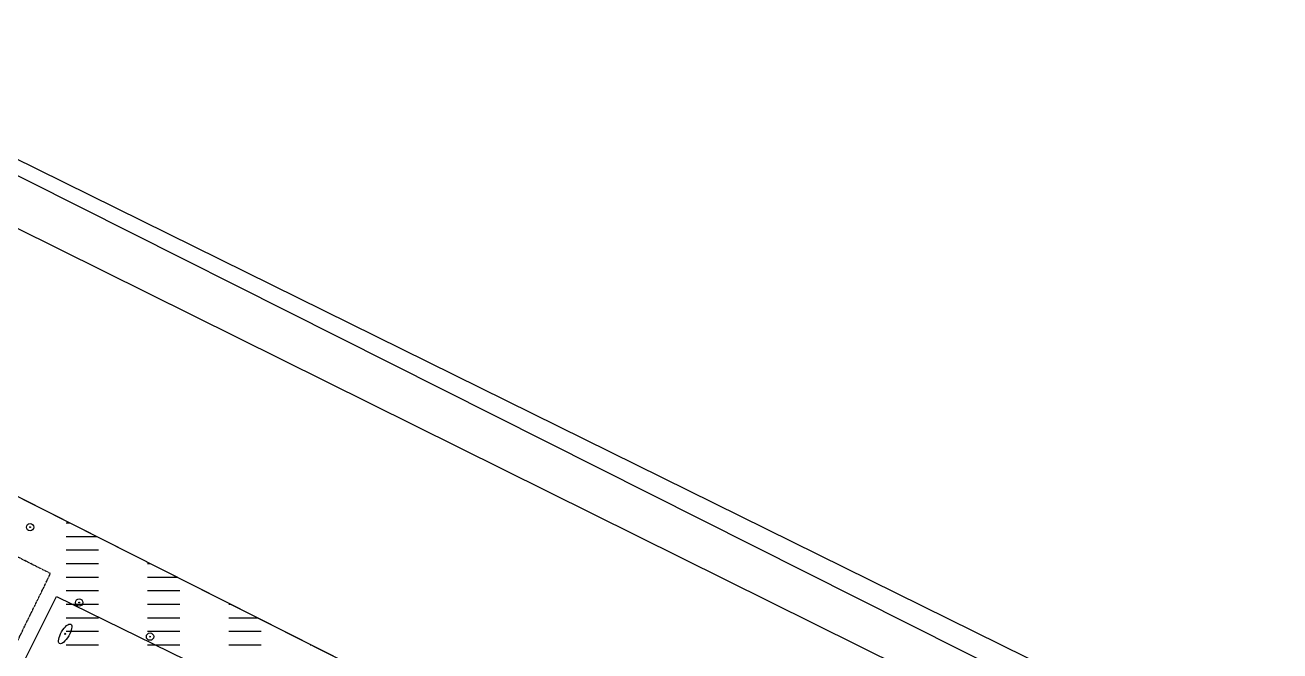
# Model space of a CAD drawing. Header units: metres. Extents: x 400841 to 403530, y 6344062 to 6346805.
# Drawn here: x 402464.9 to 402927.8, y 6345967.8 to 6346198.6 of the extents above; entities that cross this region are included whole.
import ezdxf

# ---------------------------------------------------------------- set-up
doc = ezdxf.new("R2010")
doc.units = ezdxf.units.M
doc.header["$MEASUREMENT"] = 0
doc.linetypes.add('PHANTOM2', pattern=[1.25, 0.625, -0.125, 0.125, -0.125, 0.125, -0.125])
doc.layers.add('Cluster', color=62, linetype='Continuous', lineweight=30)
doc.layers.add('Fibra_CDO_a_CDO', color=12, linetype='PHANTOM2', lineweight=30)
for name, color, linetype in [('Manzanas', 7, 'Continuous'), ('Postes', 5, 'Continuous'), ('Propiedades_Servicio', 104, 'Continuous'), ('Radio_Municipal', 2, 'Continuous')]:
    doc.layers.add(name, color=color, linetype=linetype)
doc.layers.get('0').off()

# ---------------------------------------------------------------- blocks, each defined once
blk = doc.blocks.new('Postes')
at = {"layer": 'Postes'}
for radius in [1.35, 0.15]:
    blk.add_circle((0, 0), radius, dxfattribs=at)
blk = doc.blocks.new('HP')
blk.add_point((0, 0))
at = {"layer": 'Propiedades_Servicio'}
blk.add_circle((0, 0), 0.219, dxfattribs=at)
blk.add_ellipse((0, 0), major_axis=(2.06, 3.57), ratio=0.36506, dxfattribs=at)

msp = doc.modelspace()

# ---------------------------------------------------------------- hatches: boundary and pattern name
at = {"layer": 'Cluster', "transparency": 33554457}
h = msp.add_hatch(dxfattribs=at)
h.set_pattern_fill('ACAD_ISO03W100', color=1, style=2)
h.set_pattern_definition([(0, (0, 0), (0, 5), [12, -18])])
h.paths.add_polyline_path([(402289.54, 6346111.97), (402162.27, 6345865.09), (402553.15, 6345668.06), (402678.29, 6345915.46)])
h.paths.add_polyline_path([(402437.16, 6345899.17), (402445.07, 6345895.27), (402442.99, 6345891.04), (402435.07, 6345894.94)], flags=16)
h.paths.add_polyline_path([(402435.49, 6345895.25), (402443.06, 6345891.55), (402444.71, 6345894.92), (402437.13, 6345898.62)], flags=8)

# ---------------------------------------------------------------- linework, layer by layer
at = {"layer": 'Cluster'}
msp.add_lwpolyline([(402162.27, 6345865.09), (402289.54, 6346111.97), (402678.29, 6345915.46), (402553.15, 6345668.06), (402162.27, 6345865.09)], dxfattribs=at)
at = {"layer": 'Fibra_CDO_a_CDO'}
msp.add_lwpolyline([(402461.72, 6345970.7), (402474.24, 6345996.3), (402438.85, 6346014.07)], dxfattribs=at)
at = {"layer": 'Manzanas'}
for points in [[(401967.62, 6346018.01), (402114.37, 6346320.78), (402920.55, 6345922.81), (403029.13, 6346341.96)], [(402116.92, 6346294.97), (402919.82, 6345896.52), (402894.17, 6345806.34), (402079.72, 6346218.03), (402116.92, 6346294.97)], [(402566.09, 6345943.91), (402522.82, 6345859.49), (402434.75, 6345904.72), (402476.5, 6345987.87), (402566.09, 6345943.91)]]:
    msp.add_lwpolyline(points, dxfattribs=at)
at = {"layer": 'Radio_Municipal'}
msp.add_lwpolyline([(402631.96, 6344651.99), (401552.39, 6345174.78), (401624.37, 6345319.72), (401130.56, 6345565.63), (401409.45, 6346184.38), (401187.54, 6346294.33), (401279.5, 6346738.16), (403192.74, 6345775.54), (402631.96, 6344651.99)], close=True, dxfattribs=at)

# ---------------------------------------------------------------- block references
at = {"layer": 'Postes'}
for p in [(402466.71, 6346013.41), (402484.81, 6345985.58), (402510.96, 6345973.01)]:
    msp.add_blockref('Postes', p, dxfattribs=at)
at = {"layer": 'Propiedades_Servicio'}
msp.add_blockref('HP', (402479.66, 6345974.03), dxfattribs=at)

doc.saveas('drawing.dxf')
